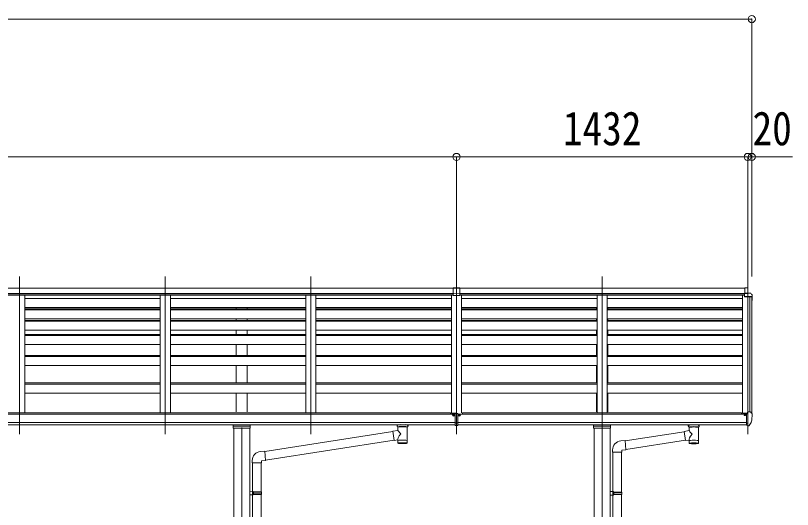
# Model space of a CAD drawing. Units: millimetres at full size. Extents: x -9783 to 9892, y -6828 to 6752.
# Drawn here: x -3974 to -154, y -1859 to 568 of the extents above; entities that cross this region are included whole.
import ezdxf
from ezdxf.enums import TextEntityAlignment as Align

# ---------------------------------------------------------------- set-up
doc = ezdxf.new("R2010")
doc.units = ezdxf.units.MM
doc.header["$LTSCALE"] = 35
doc.header["$PDMODE"] = 32
doc.header["$PDSIZE"] = 35
for name, color, linetype, lineweight in [('0-1_本体', 4, 'Continuous', 9), ('0-2_部品', 7, 'Continuous', 9), ('0-8_PARTS2', 2, 'Continuous', 9), ('0-A_寸法', 6, 'Continuous', 9)]:
    doc.layers.add(name, color=color, linetype=linetype, lineweight=lineweight)
doc.styles.add('ＭＳ ゴシック', font='')
doc.styles.get('ＭＳ ゴシック').set_extended_font_data('MS Gothic')

msp = doc.modelspace()

# ---------------------------------------------------------------- linework, layer by layer
at = {"layer": '0-1_本体'}
for p, q in [((-6804.42, -770.81), (-1819.42, -770.81)), ((-6804.42, -797.93), (-1819.42, -797.93)), ((-6801.42, -800.19), (-1822.42, -800.19)), ((-1789.41, -770.81), (-387.41, -770.81)), ((-1789.41, -797.93), (-387.41, -797.93)), ((-1789.41, -800.19), (-390.41, -800.19)), ((-6801.42, -805.83), (-1822.42, -805.83)), ((-6801.42, -806.73), (-1822.42, -806.73)), ((-3928.92, -806.73), (-3928.92, -1383.63)), ((-3262.91, -822.19), (-3928.92, -822.19)), ((-3262.92, -806.73), (-3262.92, -1383.63)), ((-3212.92, -806.73), (-3212.92, -1383.63)), ((-2546.91, -822.19), (-3212.92, -822.19)), ((-2546.92, -806.73), (-2546.92, -1383.63)), ((-2496.92, -806.73), (-2496.92, -1383.63)), ((-1830.91, -822.19), (-2496.92, -822.19)), ((-1830.91, -806.73), (-1830.91, -1385.29)), ((-1789.41, -805.83), (-390.41, -805.83)), ((-1789.41, -806.73), (-390.41, -806.73)), ((-1780.91, -806.73), (-1780.91, -1383.55)), ((-1114.91, -822.19), (-1780.91, -822.19)), ((-1114.91, -806.73), (-1114.91, -1383.63)), ((-1064.91, -806.73), (-1064.91, -1383.63)), ((-398.91, -822.19), (-1064.91, -822.19)), ((-398.91, -806.73), (-398.91, -1385.29)), ((-363.61, -1380.15), (-363.61, -813.7)), ((-353.91, -1386.7), (-353.91, -814.34)), ((-3262.91, -866.72), (-3928.92, -866.72)), ((-3262.91, -868.71), (-3928.92, -868.71)), ((-3928.92, -875.43), (-3262.92, -875.43)), ((-3928.92, -877.94), (-3262.92, -877.94)), ((-2546.91, -866.72), (-3212.92, -866.72)), ((-2546.91, -868.71), (-3212.92, -868.71)), ((-3212.92, -875.43), (-2546.92, -875.43)), ((-3212.92, -877.94), (-2546.92, -877.94)), ((-2889.42, -875.43), (-2889.42, -868.71)), ((-2834.42, -875.43), (-2834.42, -868.71)), ((-1830.91, -866.72), (-2496.92, -866.72)), ((-1830.91, -868.71), (-2496.92, -868.71)), ((-2496.92, -875.43), (-1830.92, -875.43)), ((-2496.92, -877.94), (-1830.92, -877.94)), ((-1114.91, -866.72), (-1780.91, -866.72)), ((-1114.91, -868.71), (-1780.91, -868.71)), ((-1780.91, -875.43), (-1114.91, -875.43)), ((-1780.91, -877.94), (-1114.91, -877.94)), ((-1117.41, -875.43), (-1117.41, -868.71)), ((-398.91, -866.72), (-1064.91, -866.72)), ((-398.91, -868.71), (-1064.91, -868.71)), ((-1064.91, -875.43), (-398.91, -875.43)), ((-1064.91, -877.94), (-398.91, -877.94)), ((-1062.41, -875.43), (-1062.41, -868.71)), ((-3928.92, -922.69), (-3262.92, -922.69)), ((-3928.92, -931.25), (-3262.92, -931.25)), ((-3262.92, -933.78), (-3928.92, -933.78)), ((-3212.92, -922.69), (-2546.92, -922.69)), ((-3212.92, -931.25), (-2546.92, -931.25)), ((-2546.92, -933.78), (-3212.92, -933.78)), ((-2889.42, -931.25), (-2889.42, -922.71)), ((-2834.42, -931.25), (-2834.42, -922.71)), ((-2496.92, -922.69), (-1830.92, -922.69)), ((-2496.92, -931.25), (-1830.92, -931.25)), ((-1830.92, -933.78), (-2496.92, -933.78)), ((-1780.91, -922.69), (-1114.91, -922.69)), ((-1780.91, -931.25), (-1114.91, -931.25)), ((-1114.91, -933.78), (-1780.91, -933.78)), ((-1117.41, -931.25), (-1117.41, -922.71)), ((-1064.91, -922.69), (-398.91, -922.69)), ((-1064.91, -931.25), (-398.91, -931.25)), ((-398.91, -933.78), (-1064.91, -933.78)), ((-1062.41, -931.25), (-1062.41, -922.71)), ((-3262.92, -978.53), (-3928.92, -978.53)), ((-2546.92, -978.53), (-3212.92, -978.53)), ((-2889.42, -999.91), (-2889.42, -978.53)), ((-2834.42, -999.91), (-2834.42, -978.53)), ((-1830.92, -978.53), (-2496.92, -978.53)), ((-1114.91, -978.53), (-1780.91, -978.53)), ((-1117.41, -999.91), (-1117.41, -978.53)), ((-398.91, -978.53), (-1064.91, -978.53)), ((-1062.41, -999.91), (-1062.41, -978.53)), ((-3928.92, -999.91), (-3262.92, -999.91)), ((-3928.92, -1003.75), (-3262.92, -1003.75)), ((-3212.92, -999.91), (-2546.92, -999.91)), ((-3212.92, -1003.75), (-2546.92, -1003.75)), ((-2496.92, -999.91), (-1830.92, -999.91)), ((-2496.92, -1003.75), (-1830.92, -1003.75)), ((-1780.91, -999.91), (-1114.91, -999.91)), ((-1780.91, -1003.75), (-1114.91, -1003.75)), ((-1064.91, -999.91), (-398.91, -999.91)), ((-1064.91, -1003.75), (-398.91, -1003.75)), ((-3928.92, -1048.23), (-3262.92, -1048.23)), ((-3212.92, -1048.23), (-2546.92, -1048.23)), ((-2889.42, -1101.74), (-2889.42, -1048.23)), ((-2834.42, -1101.74), (-2834.42, -1048.23)), ((-2496.92, -1048.23), (-1830.92, -1048.23)), ((-1780.91, -1048.23), (-1114.91, -1048.23)), ((-1117.41, -1101.74), (-1117.41, -1048.23)), ((-1064.91, -1048.23), (-398.91, -1048.23)), ((-1062.41, -1101.74), (-1062.41, -1048.23)), ((-3928.92, -1101.74), (-3262.92, -1101.74)), ((-3262.92, -1107.1), (-3928.92, -1107.1)), ((-3212.92, -1101.74), (-2546.92, -1101.74)), ((-2546.92, -1107.1), (-3212.92, -1107.1)), ((-2496.92, -1101.74), (-1830.92, -1101.74)), ((-1830.92, -1107.1), (-2496.92, -1107.1)), ((-1780.91, -1101.74), (-1114.91, -1101.74)), ((-1114.91, -1107.1), (-1780.91, -1107.1)), ((-1064.91, -1101.74), (-398.91, -1101.74)), ((-398.91, -1107.1), (-1064.91, -1107.1)), ((-3928.92, -1151.16), (-3262.92, -1151.16)), ((-3212.92, -1151.16), (-2546.92, -1151.16)), ((-2889.42, -1236.69), (-2889.42, -1151.16)), ((-2834.42, -1236.69), (-2834.42, -1151.16)), ((-2496.92, -1151.16), (-1830.92, -1151.16)), ((-1780.91, -1151.16), (-1114.91, -1151.16)), ((-1117.41, -1236.69), (-1117.41, -1151.16)), ((-1064.91, -1151.16), (-398.91, -1151.16)), ((-1062.41, -1236.69), (-1062.41, -1151.16)), ((-3928.92, -1236.69), (-3262.92, -1236.69)), ((-3262.92, -1243.5), (-3928.92, -1243.5)), ((-3212.92, -1236.69), (-2546.92, -1236.69)), ((-2546.92, -1243.5), (-3212.92, -1243.5)), ((-2496.92, -1236.69), (-1830.92, -1236.69)), ((-1830.92, -1243.5), (-2496.92, -1243.5)), ((-1780.91, -1236.69), (-1114.91, -1236.69)), ((-1114.91, -1243.5), (-1780.91, -1243.5)), ((-1064.91, -1236.69), (-398.91, -1236.69)), ((-398.91, -1243.5), (-1064.91, -1243.5)), ((-3928.92, -1287.05), (-3262.92, -1287.05)), ((-3212.92, -1287.05), (-2546.92, -1287.05)), ((-2889.42, -1379.92), (-2889.42, -1287.05)), ((-2834.42, -1379.92), (-2834.42, -1287.05)), ((-2496.92, -1287.05), (-1830.92, -1287.05)), ((-1780.91, -1287.05), (-1114.91, -1287.05)), ((-1117.41, -1379.92), (-1117.41, -1287.05)), ((-1064.91, -1287.05), (-398.91, -1287.05)), ((-1062.41, -1379.92), (-1062.41, -1287.05)), ((-1812.42, -1390.26), (-6811.42, -1390.26)), ((-1835.92, -1383.55), (-6787.92, -1383.55)), ((-1835.92, -1390.26), (-1835.92, -1383.55)), ((-1807.42, -1385.29), (-1830.92, -1385.29)), ((-380.42, -1390.26), (-1799.41, -1390.26)), ((-403.92, -1383.55), (-1775.91, -1383.55)), ((-1775.91, -1390.26), (-1775.91, -1383.55)), ((-403.92, -1390.26), (-403.92, -1383.55)), ((-375.42, -1385.29), (-398.92, -1385.29)), ((-6811.42, -1431.48), (-1812.42, -1431.48)), ((-1812.42, -1443.34), (-6811.42, -1443.25)), ((-1799.41, -1431.48), (-380.42, -1431.48)), ((-380.42, -1443.34), (-1799.41, -1443.32)), ((-2901.42, -1459.08), (-2901.42, -4136.17)), ((-2822.42, -1459.08), (-2822.42, -4136.17)), ((-1129.41, -1459.08), (-1129.41, -4136.17)), ((-1050.41, -1459.08), (-1050.41, -4136.17))]:
    msp.add_line(p, q, dxfattribs=at)
msp.add_circle((-387.89, -1394.99), 3, dxfattribs=at)
at = {"layer": '0-2_部品'}
for p, q in [((-1805.91, -769.13), (-1822.41, -770.14)), ((-1822.41, -770.14), (-1822.41, -771.62)), ((-1822.41, -771.62), (-1822.41, -797.07)), ((-1805.91, -796.06), (-1822.41, -797.07)), ((-1805.91, -796.35), (-1822.41, -797.26)), ((-1822.41, -797.07), (-1822.41, -797.26)), ((-1822.41, -797.26), (-1822.41, -807.27)), ((-1789.41, -770.14), (-1805.91, -769.13)), ((-1805.91, -769.13), (-1805.91, -771.52)), ((-1805.91, -771.52), (-1805.91, -796.06)), ((-1805.91, -796.06), (-1805.91, -796.35)), ((-1789.41, -797.07), (-1805.91, -796.06)), ((-1805.91, -796.35), (-1805.91, -807.27)), ((-1789.41, -797.26), (-1805.91, -796.35)), ((-1789.41, -770.14), (-1789.41, -771.62)), ((-1789.41, -771.62), (-1789.41, -797.07)), ((-1789.41, -797.07), (-1789.41, -797.26)), ((-1789.41, -797.26), (-1789.41, -807.27)), ((-373.91, -797.29), (-390.41, -799.79)), ((-390.41, -813.7), (-390.41, -799.79)), ((-387.41, -769.55), (-375.41, -768.81)), ((-387.41, -769.55), (-387.41, -798.04)), ((-387.41, -796.57), (-373.91, -795.75)), ((-387.41, -796.78), (-373.91, -796.03)), ((-387.41, -798.04), (-373.91, -797.29)), ((-375.41, -768.8), (-373.91, -768.8)), ((-375.41, -768.8), (-375.41, -770.52)), ((-375.41, -770.52), (-375.41, -770.53)), ((-373.91, -768.8), (-373.91, -771.2)), ((-373.91, -797.29), (-373.91, -771.2)), ((-361.91, -795.64), (-373.91, -795.64)), ((-361.91, -795.64), (-359.58, -795.79)), ((-358.82, -796.21), (-354.76, -802.02)), ((-1805.91, -808.22), (-1814.84, -808.22)), ((-1805.91, -808.22), (-1805.91, -807.27)), ((-1805.91, -808.22), (-1796.99, -808.22)), ((-359.33, -812.2), (-390.41, -812.2)), ((-359.33, -813.7), (-390.41, -813.7)), ((-354.84, -813.96), (-359.41, -813.7)), ((-354.76, -812.46), (-359.33, -812.2)), ((-353.41, -816.08), (-353.41, -815.45)), ((-351.91, -816.08), (-351.91, -805.01)), ((-1820.39, -1395.46), (-1820.39, -1397.12)), ((-1820.39, -1396.36), (-1819.39, -1396.36)), ((-1819.39, -1397.12), (-1819.39, -1395.46)), ((-1818.39, -1396.22), (-1817.39, -1396.22)), ((-1812.41, -1387.78), (-1812.42, -1446.64)), ((-1793.44, -1396.22), (-1794.44, -1396.22)), ((-1792.44, -1395.46), (-1792.44, -1397.12)), ((-1792.44, -1396.36), (-1791.44, -1396.36)), ((-1791.44, -1397.12), (-1791.44, -1395.46)), ((-385.42, -1394.99), (-385.72, -1394.99)), ((-384.89, -1394.99), (-385.42, -1394.99)), ((-380.42, -1389.81), (-373.92, -1389.41)), ((-375.42, -1380.99), (-373.92, -1380.99)), ((-375.42, -1380.99), (-375.42, -1387.16)), ((-373.92, -1448.57), (-373.92, -1380.08)), ((-358.83, -1380.64), (-354.76, -1386.45)), ((-351.92, -1389.45), (-351.92, -1390.08)), ((-2823.42, -1449.83), (-2900.42, -1449.83)), ((-2097.92, -1448.61), (-2097.92, -1442.49)), ((-2043.92, -1448.61), (-2043.92, -1442.49)), ((-1812.42, -1433.48), (-1799.41, -1433.48)), ((-1051.41, -1449.83), (-1128.41, -1449.83)), ((-665.92, -1449.57), (-665.92, -1443.33)), ((-611.92, -1449.57), (-611.92, -1443.33)), ((-380.42, -1445.38), (-374.92, -1445.38)), ((-374.42, -1446.38), (-374.92, -1445.38)), ((-373.92, -1446.38), (-374.42, -1446.38)), ((-372.42, -1448.48), (-373.92, -1448.57)), ((-372.42, -1448.48), (-368.71, -1448.26)), ((-366.29, -1446.76), (-356.55, -1431.38)), ((-2748.33, -1574.28), (-2118.71, -1476.61)), ((-2119.04, -1474.59), (-2093.82, -1470.68)), ((-2119.04, -1474.59), (-2112.02, -1519.85)), ((-2093.82, -1470.68), (-2093.82, -1453.1)), ((-2048.02, -1453.11), (-2048, -1533.4)), ((-976.33, -1522.5), (-686.71, -1477.57)), ((-687.04, -1475.55), (-661.81, -1471.64)), ((-687.04, -1475.55), (-680.02, -1520.81)), ((-661.81, -1471.65), (-661.81, -1454.06)), ((-616.01, -1454.07), (-616, -1534.36)), ((-2744.66, -1616.22), (-2112.27, -1518.11)), ((-2093.82, -1517.03), (-2112.02, -1519.85)), ((-2093.83, -1533.4), (-2093.82, -1516.77)), ((-997.34, -1522.38), (-976.5, -1520.55)), ((-972.66, -1564.43), (-680.27, -1519.07)), ((-661.81, -1517.99), (-680.02, -1520.81)), ((-661.83, -1534.36), (-661.81, -1517.74)), ((-2769.34, -1574.16), (-2748.5, -1572.34)), ((-1038.41, -1578.12), (-1038.41, -1567.21)), ((-992.41, -1578.12), (-1038.41, -1578.12)), ((-1036.41, -1578.12), (-1036.41, -1771.22)), ((-994.41, -1578.12), (-994.41, -1773.78)), ((-2810.42, -1629.91), (-2810.42, -1618.99)), ((-2764.42, -1629.91), (-2810.42, -1629.91)), ((-2808.42, -1629.91), (-2808.42, -1770.26)), ((-2766.42, -1629.91), (-2766.42, -1772.82)), ((-2806.42, -1770.32), (-2822.42, -1769.85)), ((-2822.42, -1769.85), (-2822.42, -1787.79)), ((-2806.42, -1787.32), (-2822.42, -1787.79)), ((-2806.42, -1772.32), (-2808.42, -1772.32)), ((-2765.42, -1772.82), (-2808.42, -1772.82)), ((-2764.42, -1774.82), (-2808.42, -1774.82)), ((-2764.42, -1782.82), (-2808.42, -1782.82)), ((-2765.42, -1784.82), (-2808.42, -1784.82)), ((-2808.42, -1787.38), (-2808.42, -2631.63)), ((-2806.42, -1772.32), (-2806.42, -1770.32)), ((-2806.42, -1787.32), (-2806.42, -1785.32)), ((-2803.94, -1774.82), (-2803.51, -1772.82)), ((-2766.42, -1784.82), (-2766.42, -2634.19)), ((-2764.42, -1774.82), (-2765.42, -1772.82)), ((-2764.42, -1782.82), (-2765.42, -1784.82)), ((-2764.42, -1774.82), (-2764.42, -1782.82)), ((-1034.41, -1771.28), (-1050.41, -1770.81)), ((-1050.41, -1770.81), (-1050.41, -1788.75)), ((-1034.41, -1788.28), (-1050.41, -1788.75)), ((-1034.41, -1773.28), (-1036.41, -1773.28)), ((-993.41, -1773.78), (-1036.41, -1773.78)), ((-992.41, -1775.78), (-1036.41, -1775.78)), ((-992.41, -1783.78), (-1036.41, -1783.78)), ((-993.41, -1785.78), (-1036.41, -1785.78)), ((-1036.41, -1788.34), (-1036.41, -2607.6)), ((-1034.41, -1773.28), (-1034.41, -1771.28)), ((-1034.41, -1788.28), (-1034.41, -1786.28)), ((-1031.94, -1775.78), (-1031.51, -1773.78)), ((-994.41, -1785.78), (-994.41, -2610.16)), ((-992.41, -1775.78), (-993.41, -1773.78)), ((-992.41, -1783.78), (-993.41, -1785.78)), ((-992.41, -1775.78), (-992.41, -1783.78))]:
    msp.add_line(p, q, dxfattribs=at)
for points in [[(-1805.91, -771.52), (-1810.9, -771.55), (-1822.41, -771.62)], [(-1789.41, -771.62), (-1792.5, -771.6), (-1805.91, -771.52)], [(-387.41, -770.71), (-383.81, -770.65), (-375.41, -770.53)], [(-1822.41, -807.93), (-1822.41, -807.27), (-1805.91, -807.27)], [(-1805.91, -807.27), (-1789.41, -807.27), (-1789.41, -807.93)], [(-1821.39, -1395.32), (-1822.39, -1395.32), (-1822.39, -1396.22), (-1821.39, -1396.22)], [(-1819.39, -1394.42), (-1819.39, -1393.52), (-1820.39, -1393.52), (-1820.39, -1394.42)], [(-1820.39, -1397.12), (-1820.39, -1398.02), (-1819.39, -1398.02), (-1819.39, -1397.12)], [(-1817.39, -1396.22), (-1817.39, -1395.32), (-1818.39, -1395.32)], [(-1812.41, -1387.78), (-1799.41, -1387.78), (-1799.41, -1446.64), (-1812.42, -1446.64)], [(-1794.44, -1396.22), (-1794.44, -1395.32), (-1793.44, -1395.32)], [(-1792.44, -1394.42), (-1792.44, -1393.52), (-1791.44, -1393.52), (-1791.44, -1394.42)], [(-1791.44, -1397.12), (-1791.44, -1398.02), (-1792.44, -1398.02), (-1792.44, -1397.12)], [(-1790.44, -1395.32), (-1789.44, -1395.32), (-1789.44, -1396.22), (-1790.44, -1396.22)], [(-390.42, -1393.37), (-390.42, -1394.99), (-390.89, -1394.99)], [(-385.72, -1393.8), (-385.72, -1394.99), (-390.42, -1394.99)], [(-380.42, -1445.38), (-380.42, -1387.16), (-375.42, -1387.16)], [(-373.92, -1380.08), (-361.92, -1380.08), (-359.58, -1380.22)], [(-2903.42, -1442.49), (-2903.42, -1459.08), (-2820.42, -1459.08), (-2820.42, -1442.49)], [(-2097.88, -1448.67), (-2097.9, -1448.31), (-2097.66, -1447.35), (-2097.13, -1446.47), (-2096.33, -1445.63), (-2095.22, -1444.83), (-2093.82, -1444.11)], [(-2097.88, -1448.55), (-2097.9, -1448.91), (-2097.66, -1449.87), (-2097.13, -1450.75), (-2096.33, -1451.59), (-2095.22, -1452.39), (-2093.82, -1453.11)], [(-2048.02, -1444.12), (-2047.78, -1444.22), (-2046.43, -1444.95), (-2045.32, -1445.8), (-2044.56, -1446.66), (-2044.1, -1447.56), (-2043.93, -1448.45)], [(-2048.02, -1453.1), (-2047.78, -1453.01), (-2046.43, -1452.27), (-2045.32, -1451.42), (-2044.56, -1450.56), (-2044.1, -1449.66), (-2043.93, -1448.77)], [(-1131.41, -1443.48), (-1131.41, -1459.08), (-1048.41, -1459.08), (-1048.41, -1443.48)], [(-665.88, -1449.63), (-665.9, -1449.27), (-665.65, -1448.32), (-665.13, -1447.43), (-664.33, -1446.59), (-663.22, -1445.8), (-661.82, -1445.07)], [(-665.88, -1449.52), (-665.9, -1449.87), (-665.65, -1450.83), (-665.13, -1451.71), (-664.33, -1452.55), (-663.22, -1453.35), (-661.82, -1454.07)], [(-616.02, -1445.08), (-615.78, -1445.18), (-614.43, -1445.91), (-613.31, -1446.76), (-612.56, -1447.63), (-612.1, -1448.53), (-611.93, -1449.41)], [(-616.02, -1454.06), (-615.78, -1453.97), (-614.43, -1453.23), (-613.31, -1452.39), (-612.56, -1451.52), (-612.1, -1450.62), (-611.93, -1449.73)], [(-373.92, -1434.69), (-377.08, -1434.28), (-380.42, -1433.85)], [(-976.5, -1520.55), (-972.49, -1566.38), (-992.41, -1568.12), (-992.41, -1578.12)], [(-2748.5, -1572.34), (-2744.49, -1618.16), (-2764.42, -1619.91), (-2764.42, -1629.91)], [(-2806.42, -1785.32), (-2808.42, -1785.32), (-2808.42, -1772.32)], [(-2803.94, -1774.82), (-2803.94, -1782.82), (-2803.51, -1784.82)], [(-1034.41, -1786.28), (-1036.41, -1786.28), (-1036.41, -1773.28)], [(-1031.94, -1775.78), (-1031.94, -1783.78), (-1031.51, -1785.78)]]:
    msp.add_lwpolyline(points, dxfattribs=at)
for centre, radius, start, end in [((-359.64, -796.78), 1, 35, 86.5), ((-354.91, -805.01), 3, 0, 87), ((-354.91, -815.45), 1.5, 0, 87), ((-354.91, -815.45), 3, 0, 87), ((-553.91, -816.08), 202, 351.9307, 0), ((-553.91, -816.08), 200.5, 355.95279, 0), ((-387.92, -1394.99), 2.5, 28.35764, 180), ((-387.92, -1394.99), 2.5, 0, 28.35764), ((-359.64, -1381.22), 1, 35, 86.5), ((-544.41, -1390.07), 192.49, 347.8767, 359.9992), ((-354.92, -1389.45), 3, 0, 87), ((-2079.7, -1499.42), 57.09, 91.43272, 104.31561), ((-2064.64, -1511.77), 69.68, 76.17896, 85.0206), ((-647.62, -1500.76), 57.47, 91.71827, 104.29749), ((-630.03, -1500.03), 56.72, 75.66667, 88.84805), ((-368.89, -1445.26), 3, 273.5, 330), ((-359.14, -1429.88), 3, 330, 348.16652), ((-993.41, -1567.21), 45, 95, 180), ((-2765.42, -1618.99), 45, 95, 180)]:
    msp.add_arc(centre, radius, start, end, dxfattribs=at)
for centre, major_axis, ratio, start_param, end_param in [((-417.25, -771.45), (43.33, 0.25), 0.060879, 6.2828271, 6.5467158), ((-1822.25, -807.72), (-8.19, 0.45), 0.025941, 1.5520311, 2.702711), ((-1789.58, -807.72), (-8.19, -0.45), 0.025941, 0.4388817, 1.5895615), ((-1819.89, -1395.77), (5.9, 0), 0.9, 6.2831853, 9.424778), ((-1821.39, -1394.42), (-1, 0), 0.9, 1.5707963, 3.1415927), ((-1821.39, -1397.12), (1, 0), 0.9, 6.2831853, 7.8539816), ((-1821.39, -1395.46), (1, 0), 0.9, 6.2831853, 6.9023328), ((-1818.39, -1394.42), (1, 0), 0.9, 3.1415927, 4.712389), ((-1818.39, -1395.46), (-1, 0), 0.9, 5.6640378, 6.2831853), ((-1818.39, -1397.12), (-1, 0), 0.9, 4.712389, 6.2831853), ((-1791.94, -1395.77), (-5.9, 0), 0.9, 3.1415927, 6.2831853), ((-1793.44, -1394.42), (-1, 0), 0.9, 1.5707963, 3.1415927), ((-1793.44, -1397.12), (1, 0), 0.9, 6.2831853, 7.8539816), ((-1793.44, -1395.46), (1, 0), 0.9, 6.2831853, 6.9023328), ((-1790.44, -1394.42), (1, 0), 0.9, 3.1415927, 4.712389), ((-1790.44, -1395.46), (-1, 0), 0.9, 5.6640378, 6.2831853), ((-1790.44, -1397.12), (-1, 0), 0.9, 4.712389, 6.2831853), ((-2070.89, -1452.67), (-22.91, -0.42), 0.072511, 4.711586, 6.2823824), ((-2070.94, -1452.68), (22.92, -0.42), 0.07247, 0.0008089, 1.5716053), ((-2059.92, -1448.61), (16, 0), 0.361356, 0, 0.0194874), ((-2059.92, -1448.61), (16, 0), 0.361356, 6.2636979, 6.2831853), ((-627.92, -1449.57), (16, 0), 0.361356, 0, 0.0194874), ((-627.92, -1449.57), (16, 0), 0.361356, 6.2636979, 6.2831853), ((-2070.91, -1490.23), (22.81, 26.62), 0.234429, 1.6855472, 3.1268519), ((-2073.47, -1492.88), (-20.32, 22.25), 0.045535, 0.0389954, 1.3075346), ((-2070.92, -1454.3), (-22.91, -0.42), 0.072511, 4.711586, 6.2823824), ((-2070.94, -1454.3), (22.92, -0.42), 0.07247, 0.0008089, 1.5716053), ((-638.91, -1491.2), (22.81, 26.62), 0.234429, 1.6855472, 3.1268519), ((-641.47, -1493.84), (-20.32, 22.25), 0.045535, 0.0389954, 1.3075346), ((-638.92, -1455.27), (-22.91, -0.42), 0.072511, 4.711586, 6.2823824), ((-638.89, -1453.64), (-22.91, -0.42), 0.072511, 4.711586, 6.2823824), ((-638.94, -1453.64), (22.92, -0.42), 0.07247, 0.0008089, 1.5716053), ((-638.94, -1455.27), (22.92, -0.42), 0.07247, 0.0008089, 1.5716053), ((-2070.92, -1520.96), (-22.91, 0), 0.122865, 3.1415927, 6.2831853), ((-638.91, -1521.92), (-22.91, 0), 0.122865, 3.1415927, 6.2831853), ((-2070.92, -1533.4), (-22.92, 0), 0.101955, 3.1415499, 6.2833984), ((-2070.92, -1533.4), (-22.92, 0), 0.101955, 6.2829723, 9.4248207), ((-638.91, -1534.36), (-22.92, 0), 0.101955, 3.1415499, 6.2833984), ((-638.91, -1534.36), (-22.92, 0), 0.101955, 6.2829723, 9.4248207)]:
    msp.add_ellipse(centre, major_axis=major_axis, ratio=ratio, start_param=start_param, end_param=end_param, dxfattribs=at)
for centre, major_axis in [((-1819.89, -1395.47), (5.9, 0)), ((-1791.94, -1395.47), (-5.9, 0))]:
    msp.add_ellipse(centre, major_axis=major_axis, ratio=0.9, dxfattribs=at)
at = {"layer": '0-8_PARTS2', "color": 6}
msp.add_line((-6817.92, -126.6), (-1805.92, -126.6), dxfattribs=at)
at = {"layer": '0-8_PARTS2'}
for p, q in [((-3953.92, -1489.66), (-3953.92, -713.78)), ((-3237.92, -1489.66), (-3237.92, -713.78)), ((-2521.92, -1489.66), (-2521.92, -713.78)), ((-1805.92, -1489.66), (-1805.92, -713.78)), ((-1089.92, -1489.66), (-1089.92, -713.78)), ((-373.92, -1489.66), (-373.92, -713.78)), ((-2861.92, -1456.29), (-2861.92, -4138.97)), ((-1089.91, -1456.29), (-1089.91, -4138.97))]:
    msp.add_line(p, q, dxfattribs=at)
at = {"layer": '0-A_寸法'}
for p, q in [((-6837.92, 550.56), (-353.91, 550.56)), ((-353.91, 550.56), (-353.91, -126.6)), ((-1805.92, -126.6), (-1805.92, -713.78)), ((-1805.92, -126.6), (-373.92, -126.6)), ((-373.92, -126.6), (-373.92, -713.78)), ((-373.92, -126.6), (-353.91, -126.6)), ((-353.91, -126.6), (-353.91, -713.78)), ((-353.91, -126.6), (-153.91, -126.6))]:
    msp.add_line(p, q, dxfattribs=at)
for p in [(-353.91, 550.56), (-1805.92, -126.6), (-373.92, -126.6), (-353.91, -126.6)]:
    msp.add_point(p, dxfattribs=at)

# ---------------------------------------------------------------- texts
at = {"layer": '0-A_寸法', "color": 7, "style": 'ＭＳ ゴシック', "width": 0.85}
for s, p in [('1432', (-1282.42, -119.6)), ('20', (-350.16, -119.6))]:
    msp.add_text(s, height=166.8, dxfattribs=at).set_placement(p, align=Align.BOTTOM_LEFT)

doc.saveas('drawing.dxf')
